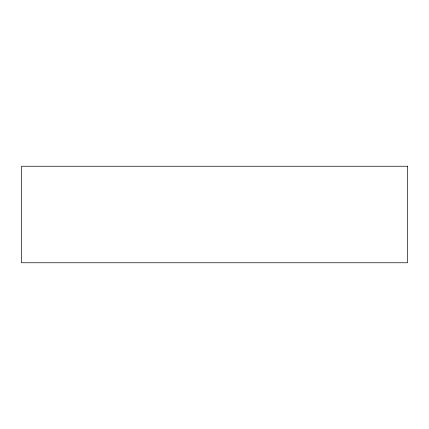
<?xml version="1.0" encoding="UTF-8"?>
<svg xmlns="http://www.w3.org/2000/svg" width="429" height="429" viewBox="0 0 429 429"><rect width="100%" height="100%" fill="white"/><g stroke="black" fill="none" stroke-linecap="round" stroke-linejoin="round"><path stroke-width="0.64" d="M407.55 166.238L21.45 166.238L21.45 262.762L407.55 262.762L407.55 166.238"/></g></svg>
